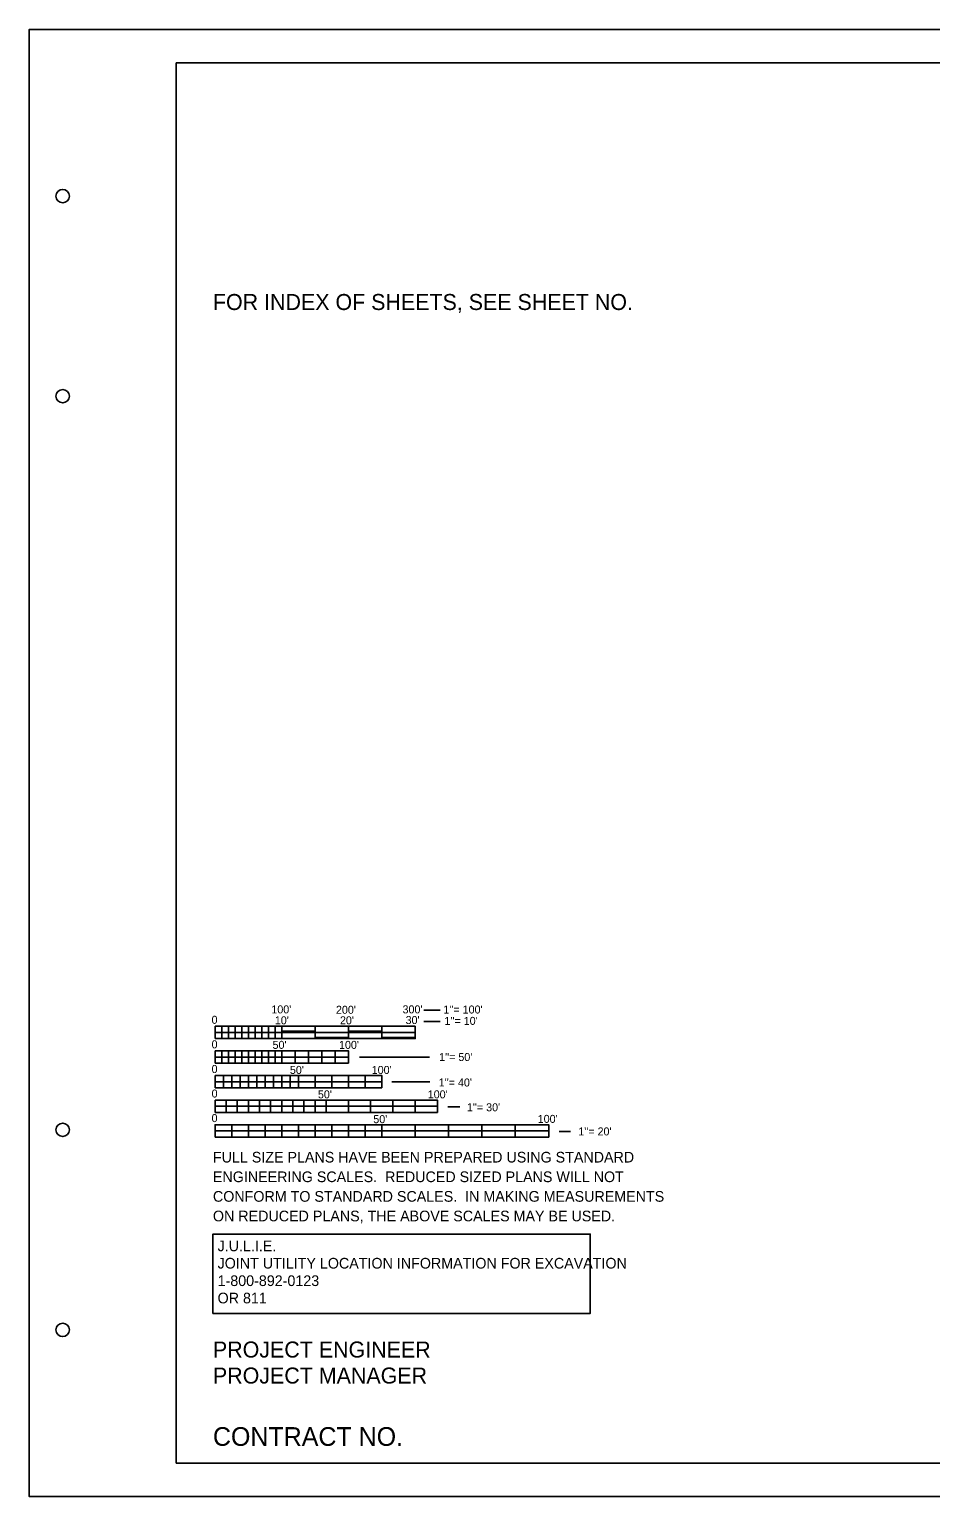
# Model space of a CAD drawing. Extents: x 2962 to 4662, y 335 to 1435.
# Drawn here: x 2962 to 3638, y 335 to 1435 of the extents above; entities that cross this region are included whole.
import ezdxf

# ---------------------------------------------------------------- set-up
doc = ezdxf.new("R2010")
doc.units = 0
doc.layers.add('Sheets_General Details', color=7, linetype='Continuous')
doc.layers.add('Sheets_Printer Plotting Border', color=7, linetype='Continuous')

msp = doc.modelspace()

# ---------------------------------------------------------------- linework, layer by layer
at = {"layer": 'Sheets_General Details'}
for p, q in [((3072.3, 1409.9), (4637.3, 1409.9)), ((3072.3, 1409.9), (3072.3, 359.9)), ((3258, 699.6), (3270.1, 699.6)), ((3101.5, 687.5), (3101.5, 678.3)), ((3101.5, 687.5), (3251.5, 687.5)), ((3151.5, 683.8), (3176.5, 683.8)), ((3201.5, 683.8), (3226.5, 683.8)), ((3251.5, 687.5), (3251.5, 678.3)), ((3258, 691.2), (3270.1, 691.2)), ((3101.5, 678.3), (3251.5, 678.3)), ((3176.5, 679.2), (3201.5, 679.2)), ((3226.5, 679.2), (3251.5, 679.2)), ((3101.5, 669), (3101.5, 659.8)), ((3101.5, 669), (3201.5, 669)), ((3201.5, 669), (3201.5, 659.8)), ((3209.8, 664.3), (3262.2, 664.3)), ((3101.5, 659.8), (3201.5, 659.8)), ((3101.5, 650.6), (3101.5, 641.4)), ((3101.5, 650.6), (3226.5, 650.6)), ((3226.5, 650.6), (3226.5, 641.4)), ((3101.5, 641.4), (3226.5, 641.4)), ((3234, 645.9), (3262.5, 645.9)), ((3101.5, 632.2), (3101.5, 622.9)), ((3101.5, 632.2), (3268.1, 632.2)), ((3268.1, 632.2), (3268.1, 622.9)), ((3276, 627.1), (3285, 627.1)), ((3101.5, 622.9), (3268.1, 622.9)), ((3101.5, 613.7), (3114, 613.7)), ((3101.5, 613.7), (3101.5, 604.5)), ((3101.5, 613.7), (3351.5, 613.7)), ((3126.5, 613.7), (3139, 613.7)), ((3151.5, 613.7), (3164, 613.7)), ((3176.5, 613.7), (3189, 613.7)), ((3201.5, 613.7), (3214, 613.7)), ((3351.5, 613.7), (3351.5, 604.5)), ((3359.3, 608.7), (3367.9, 608.7)), ((3101.5, 604.5), (3351.5, 604.5)), ((3114, 604.5), (3126.5, 604.5)), ((3139, 604.5), (3151.5, 604.5)), ((3164, 604.5), (3176.5, 604.5)), ((3189, 604.5), (3201.5, 604.5)), ((3214, 604.5), (3226.5, 604.5)), ((4637.3, 359.9), (3072.3, 359.9))]:
    msp.add_line(p, q, dxfattribs=at)
for points in [[(2962.3, 1434.9), (4662.3, 1434.9), (4662.3, 334.9), (2962.3, 334.9)], [(3101.5, 687.5), (3106.5, 687.5), (3106.5, 682.9), (3101.5, 682.9)], [(3106.5, 682.9), (3111.5, 682.9), (3111.5, 678.3), (3106.5, 678.3)], [(3111.5, 687.5), (3116.5, 687.5), (3116.5, 682.9), (3111.5, 682.9)], [(3116.5, 682.9), (3121.5, 682.9), (3121.5, 678.3), (3116.5, 678.3)], [(3121.5, 687.5), (3126.5, 687.5), (3126.5, 682.9), (3121.5, 682.9)], [(3126.5, 682.9), (3131.5, 682.9), (3131.5, 678.3), (3126.5, 678.3)], [(3131.5, 687.5), (3136.5, 687.5), (3136.5, 682.9), (3131.5, 682.9)], [(3136.5, 682.9), (3141.5, 682.9), (3141.5, 678.3), (3136.5, 678.3)], [(3141.5, 687.5), (3146.5, 687.5), (3146.5, 682.9), (3141.5, 682.9)], [(3146.5, 682.9), (3151.5, 682.9), (3151.5, 678.3), (3146.5, 678.3)], [(3151.5, 687.5), (3176.5, 687.5), (3176.5, 682.9), (3151.5, 682.9)], [(3176.5, 682.9), (3201.5, 682.9), (3201.5, 678.3), (3176.5, 678.3)], [(3201.5, 687.5), (3226.5, 687.5), (3226.5, 682.9), (3201.5, 682.9)], [(3226.5, 682.9), (3251.5, 682.9), (3251.5, 678.3), (3226.5, 678.3)], [(3101.5, 669), (3106.5, 669), (3106.5, 664.4), (3101.5, 664.4)], [(3106.5, 664.4), (3111.5, 664.4), (3111.5, 659.8), (3106.5, 659.8)], [(3111.5, 669), (3116.5, 669), (3116.5, 664.4), (3111.5, 664.4)], [(3116.5, 664.4), (3121.5, 664.4), (3121.5, 659.8), (3116.5, 659.8)], [(3121.5, 669), (3126.5, 669), (3126.5, 664.4), (3121.5, 664.4)], [(3126.5, 664.4), (3131.5, 664.4), (3131.5, 659.8), (3126.5, 659.8)], [(3131.5, 669), (3136.5, 669), (3136.5, 664.4), (3131.5, 664.4)], [(3136.5, 664.4), (3141.5, 664.4), (3141.5, 659.8), (3136.5, 659.8)], [(3141.5, 669), (3146.5, 669), (3146.5, 664.4), (3141.5, 664.4)], [(3146.5, 664.4), (3151.5, 664.4), (3151.5, 659.8), (3146.5, 659.8)], [(3151.5, 664.4), (3161.5, 664.4), (3161.5, 669), (3151.5, 669)], [(3161.5, 664.4), (3171.5, 664.4), (3171.5, 659.8), (3161.5, 659.8)], [(3171.5, 664.4), (3181.5, 664.4), (3181.5, 669), (3171.5, 669)], [(3181.5, 664.4), (3191.5, 664.4), (3191.5, 659.8), (3181.5, 659.8)], [(3191.5, 664.4), (3201.5, 664.4), (3201.5, 669), (3191.5, 669)], [(3101.5, 650.6), (3107.7, 650.6), (3107.7, 646), (3101.5, 646)], [(3114, 650.6), (3120.2, 650.6), (3120.2, 646), (3114, 646)], [(3126.5, 650.6), (3132.7, 650.6), (3132.7, 646), (3126.5, 646)], [(3139, 650.6), (3145.2, 650.6), (3145.2, 646), (3139, 646)], [(3151.5, 650.6), (3157.7, 650.6), (3157.7, 646), (3151.5, 646)], [(3164, 646), (3176.5, 646), (3176.5, 650.6), (3164, 650.6)], [(3189, 646), (3201.5, 646), (3201.5, 650.6), (3189, 650.6)], [(3214, 646), (3226.5, 646), (3226.5, 650.6), (3214, 650.6)], [(3107.7, 646), (3114, 646), (3114, 641.4), (3107.7, 641.4)], [(3120.2, 646), (3126.5, 646), (3126.5, 641.4), (3120.2, 641.4)], [(3132.7, 646), (3139, 646), (3139, 641.4), (3132.7, 641.4)], [(3145.2, 646), (3151.5, 646), (3151.5, 641.4), (3145.2, 641.4)], [(3157.7, 646), (3164, 646), (3164, 641.4), (3157.7, 641.4)], [(3176.5, 646), (3189, 646), (3189, 641.4), (3176.5, 641.4)], [(3201.5, 646), (3214, 646), (3214, 641.4), (3201.5, 641.4)], [(3101.5, 632.2), (3109.8, 632.2), (3109.8, 627.6), (3101.5, 627.6)], [(3109.8, 627.6), (3118.1, 627.6), (3118.1, 622.9), (3109.8, 622.9)], [(3118.1, 632.2), (3126.5, 632.2), (3126.5, 627.6), (3118.1, 627.6)], [(3126.5, 627.6), (3134.8, 627.6), (3134.8, 622.9), (3126.5, 622.9)], [(3134.8, 632.2), (3143.1, 632.2), (3143.1, 627.6), (3134.8, 627.6)], [(3143.1, 627.6), (3151.5, 627.6), (3151.5, 622.9), (3143.1, 622.9)], [(3151.5, 632.2), (3159.8, 632.2), (3159.8, 627.6), (3151.5, 627.6)], [(3159.8, 627.6), (3168.1, 627.6), (3168.1, 622.9), (3159.8, 622.9)], [(3168.1, 632.2), (3176.5, 632.2), (3176.5, 627.6), (3168.1, 627.6)], [(3176.5, 627.6), (3184.8, 627.6), (3184.8, 622.9), (3176.5, 622.9)], [(3184.8, 627.6), (3201.5, 627.6), (3201.5, 632.2), (3184.8, 632.2)], [(3201.5, 622.9), (3218.1, 622.9), (3218.1, 627.6), (3201.5, 627.6)], [(3218.1, 627.6), (3234.8, 627.6), (3234.8, 632.2), (3218.1, 632.2)], [(3234.8, 622.9), (3251.5, 622.9), (3251.5, 627.6), (3234.8, 627.6)], [(3251.5, 627.6), (3268.1, 627.6), (3268.1, 632.2), (3251.5, 632.2)], [(3101.5, 609.1), (3114, 609.1), (3114, 613.7), (3101.5, 613.7)], [(3114, 609.1), (3126.5, 609.1), (3126.5, 604.5), (3114, 604.5)], [(3126.5, 609.1), (3139, 609.1), (3139, 613.7), (3126.5, 613.7)], [(3139, 609.1), (3151.5, 609.1), (3151.5, 604.5), (3139, 604.5)], [(3151.5, 609.1), (3164, 609.1), (3164, 613.7), (3151.5, 613.7)], [(3164, 609.1), (3176.5, 609.1), (3176.5, 604.5), (3164, 604.5)], [(3176.5, 609.1), (3189, 609.1), (3189, 613.7), (3176.5, 613.7)], [(3189, 609.1), (3201.5, 609.1), (3201.5, 604.5), (3189, 604.5)], [(3201.5, 609.1), (3214, 609.1), (3214, 613.7), (3201.5, 613.7)], [(3214, 609.1), (3226.5, 609.1), (3226.5, 604.5), (3214, 604.5)], [(3226.5, 609.1), (3251.5, 609.1), (3251.5, 613.7), (3226.5, 613.7)], [(3251.5, 609.1), (3276.5, 609.1), (3276.5, 604.5), (3251.5, 604.5)], [(3276.5, 609.1), (3301.5, 609.1), (3301.5, 613.7), (3276.5, 613.7)], [(3301.5, 609.1), (3326.5, 609.1), (3326.5, 604.5), (3301.5, 604.5)], [(3326.5, 609.1), (3351.5, 609.1), (3351.5, 613.7), (3326.5, 613.7)], [(3099.9, 472.3), (3382.7, 472.3), (3382.7, 531.8), (3099.9, 531.8)]]:
    msp.add_lwpolyline(points, close=True, dxfattribs=at)
for centre in [(2987.3, 1309.9), (2987.3, 1159.9), (2987.3, 609.9), (2987.3, 459.9)]:
    msp.add_circle(centre, 5, dxfattribs=at)
at = {"layer": 'Sheets_Printer Plotting Border'}
msp.add_lwpolyline([(2962.3, 334.9), (4662.3, 334.9), (4662.3, 1434.9), (2962.3, 1434.9)], close=True, dxfattribs=at)

# ---------------------------------------------------------------- texts
at = {"layer": 'Sheets_General Details'}
for s, height, p in [('FOR INDEX OF SHEETS, SEE SHEET NO.    ', 12, (3099.9, 1224.5)), ('0', 6, (3098.9, 689.4)), ("100'", 6, (3143.7, 697.2)), ("10'", 6, (3146.3, 689)), ("200'", 6, (3192.1, 696.9)), ("20'", 6, (3195.1, 689)), ("300'", 6, (3242, 697.2)), ("30'", 6, (3244.3, 689.2)), ("1''= 100'", 6, (3272.6, 697.1)), ("1''= 10'", 6, (3273.4, 688.6)), ('0', 6, (3098.9, 671)), ("50'", 6, (3144.6, 670.6)), ("100'", 6, (3194.4, 670.6)), ("1''= 50'", 6, (3269.4, 661.5)), ('0', 6, (3098.9, 652.5)), ("50'", 6, (3157.6, 651.8)), ("100'", 6, (3218.9, 651.8)), ('0', 6, (3098.9, 634.1)), ("50'", 6, (3178.6, 633.5)), ("100'", 6, (3260.9, 633.5)), ("1''= 40'", 6, (3269.1, 642.4)), ("1''= 30'", 6, (3290.2, 623.8)), ('0', 6, (3098.9, 615.7)), ("50'", 6, (3220.1, 614.9)), ("100'", 6, (3343.3, 615.1)), ("1''= 20'", 6, (3373.7, 605.7)), ('FULL SIZE PLANS HAVE BEEN PREPARED USING STANDARD', 8, (3099.9, 585.4)), ('ENGINEERING SCALES.  REDUCED SIZED PLANS WILL NOT', 8, (3099.9, 570.7)), ('CONFORM TO STANDARD SCALES.  IN MAKING MEASUREMENTS', 8, (3099.9, 556)), ('ON REDUCED PLANS, THE ABOVE SCALES MAY BE USED.', 8, (3099.9, 541.3)), ('J.U.L.I.E.', 8, (3103.4, 518.9)), ('JOINT UTILITY LOCATION INFORMATION FOR EXCAVATION', 8, (3103.4, 505.9)), ('1-800-892-0123 ', 8, (3103.4, 492.8)), ('OR 811', 8, (3103.4, 479.8)), ('CONTRACT NO.      ', 14, (3099.9, 373))]:
    msp.add_text(s, height=height, dxfattribs=at).set_placement(p)
for s, p in [('PROJECT ENGINEER', (3099.9, 439.2)), ('PROJECT MANAGER', (3099.9, 419.7))]:
    msp.add_text(s, height=12, rotation=360, dxfattribs=at).set_placement(p)

doc.saveas('drawing.dxf')
